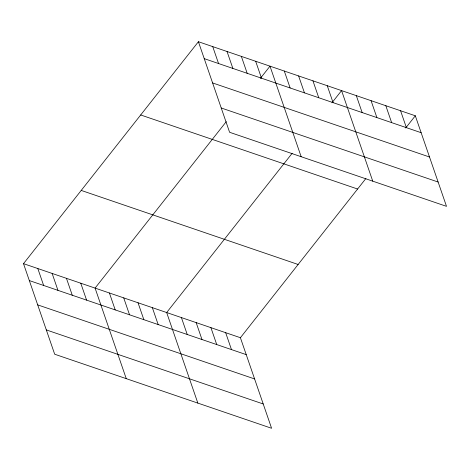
<?xml version="1.0" encoding="UTF-8"?>
<svg xmlns="http://www.w3.org/2000/svg" width="470" height="470" viewBox="0 0 470 470"><rect width="100%" height="100%" fill="white"/><g stroke="black" fill="none" stroke-linecap="round" stroke-linejoin="round"><path stroke-width="0.7" d="M23.5 263.658L240.405 337.719L271.589 428.276L54.684 354.221L23.5 263.658L198.411 41.724L415.315 115.779L446.5 206.342L229.595 132.281L198.411 41.724M226.264 121.648L95.081 288.098L126.26 378.656M260.368 78.373L269.992 66.164L301.17 156.721M292.158 153.296L166.662 312.538L197.841 403.096M331.949 102.807L341.567 90.604L372.751 181.162M240.405 337.719L365.907 178.477M405.698 127.987L415.315 115.779M204.233 58.644L421.144 132.699M212.605 82.943L429.51 156.998M221.223 107.983L438.134 182.037M140.689 114.962L357.599 189.022M81.222 190.421L298.127 264.481M29.328 280.578L246.233 354.633M37.694 304.877L254.599 378.938M46.313 329.916L263.224 403.971M400.569 110.744L406.391 127.664M385.817 105.709L391.645 122.629M371.071 100.674L376.893 117.588M356.319 95.639L362.147 112.553M327.255 85.716L333.077 102.63M312.938 80.828L318.76 97.742M298.62 75.94L304.448 92.854M284.303 71.052L290.131 87.966M255.674 61.276L261.496 78.19M241.357 56.388L247.185 73.302M227.039 51.5L232.867 68.414M212.728 46.612L218.55 63.532M225.659 332.684L231.481 349.598M210.907 327.643L216.735 344.563M196.16 322.608L201.983 339.528M181.408 317.573L187.236 334.493M152.345 307.65L158.167 324.564M138.027 302.762L143.855 319.682M123.71 297.874L129.538 314.794M109.398 292.986L115.221 309.906M80.764 283.21L86.592 300.13M66.446 278.322L72.274 295.242M52.135 273.434L57.957 290.354M37.817 268.546L43.64 285.466"/></g></svg>
